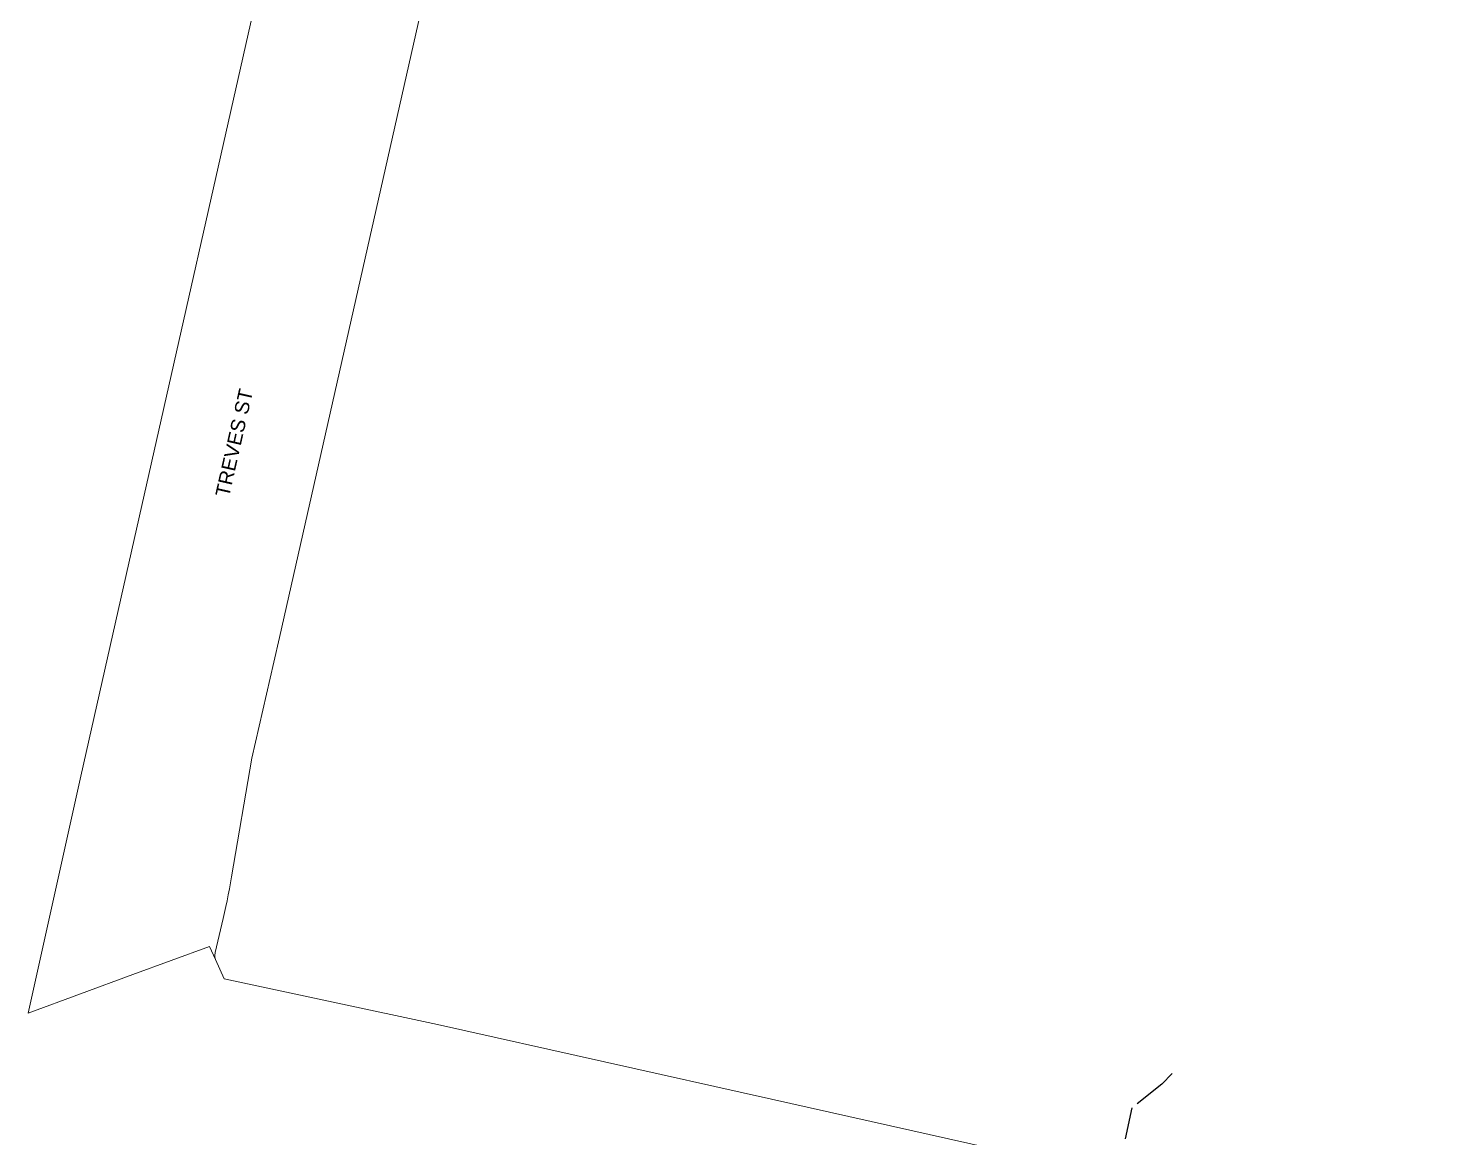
# Model space of a CAD drawing. Header units: metres. Extents: x 311347 to 316656, y 6252667 to 6255486.
# Drawn here: x 313704.4 to 313883.5, y 6254325.3 to 6254466.6 of the extents above; entities that cross this region are included whole.
import ezdxf

# ---------------------------------------------------------------- set-up
doc = ezdxf.new("R2010")
doc.units = ezdxf.units.M
doc.linetypes.add('Cable Exist UG', pattern=[8.2, 4, -1.2, 1.8, -1.2])
doc.layers.add('Cadastre Land Parcels_SP_EXT', color=9, linetype='Continuous', lineweight=5)
doc.layers.add('Cadastre Roads_SP_EXT', color=7, linetype='Continuous', lineweight=5)
doc.layers.add('Mains_HV_EXT', color=7, linetype='Continuous')
doc.styles.get("Standard").update_dxf_attribs({"font": 'arial.ttf'})

msp = doc.modelspace()

# ---------------------------------------------------------------- linework, layer by layer
at = {"layer": 'Cadastre Land Parcels_SP_EXT', "linetype": 'Continuous'}
msp.add_lwpolyline([(313759.94, 6254493.14), (313736.42, 6254389), (313735.68, 6254385.87), (313732.92, 6254373.65), (313730.31, 6254358.56), (313730.18, 6254357.8), (313730.04, 6254357.03), (313729.89, 6254356.27), (313729.74, 6254355.51), (313729.58, 6254354.75), (313729.42, 6254353.99), (313729.25, 6254353.23), (313728.25, 6254348.93), (313728.22, 6254348.78), (313728.2, 6254348.64), (313728.19, 6254348.49), (313728.18, 6254348.34), (313728.26, 6254348.02), (313729.39, 6254345.55), (313756.55, 6254339.74), (313799.05, 6254330.26), (314001.87, 6254284.78)], dxfattribs=at)
at = {"layer": 'Cadastre Roads_SP_EXT', "linetype": 'Continuous'}
msp.add_lwpolyline([(313734.01, 6254472.83), (313717.93, 6254401.49), (313711.13, 6254371.34), (313704.42, 6254341.21), (313717.76, 6254346.1), (313727.51, 6254349.67), (313728.26, 6254348.02), (313728.18, 6254348.34), (313728.19, 6254348.49), (313728.2, 6254348.64), (313728.22, 6254348.78), (313728.25, 6254348.93), (313729.25, 6254353.23), (313729.25, 6254353.23), (313729.42, 6254353.99), (313729.58, 6254354.75), (313729.74, 6254355.51), (313729.89, 6254356.27), (313730.04, 6254357.03), (313730.18, 6254357.8), (313730.31, 6254358.56), (313732.92, 6254373.65), (313735.68, 6254385.87), (313736.42, 6254389), (313759.94, 6254493.14)], dxfattribs=at)
at = {"layer": 'Mains_HV_EXT', "linetype": 'Cable Exist UG'}
msp.add_lwpolyline([(313850.07, 6254333.5), (313848.75, 6254332.14), (313844.94, 6254329.12), (313841.6, 6254313.46), (313842.33, 6254313.38), (313842.33, 6254313.38), (314000.34, 6254277.95), (314007.6, 6254276.32), (314089.77, 6254257.89), (314090.33, 6254257.77), (314090.33, 6254257.77), (314104.43, 6254254.68), (314109.17, 6254255.72), (314147.66, 6254247.19), (314155.7, 6254252.56), (314162.7, 6254281.58), (314162.7, 6254281.58), (314162.14, 6254283.78), (314162.14, 6254283.78), (314185.35, 6254386.1), (314185.35, 6254386.1), (314176.21, 6254388.14), (314174.46, 6254387.24)], dxfattribs=at)

# ---------------------------------------------------------------- texts
at = {"layer": 'Cadastre Roads_SP_EXT'}
msp.add_text('TREVES ST', height=1.8, rotation=77.2798, dxfattribs=at).set_placement((313729.99, 6254406.79))

doc.saveas('drawing.dxf')
